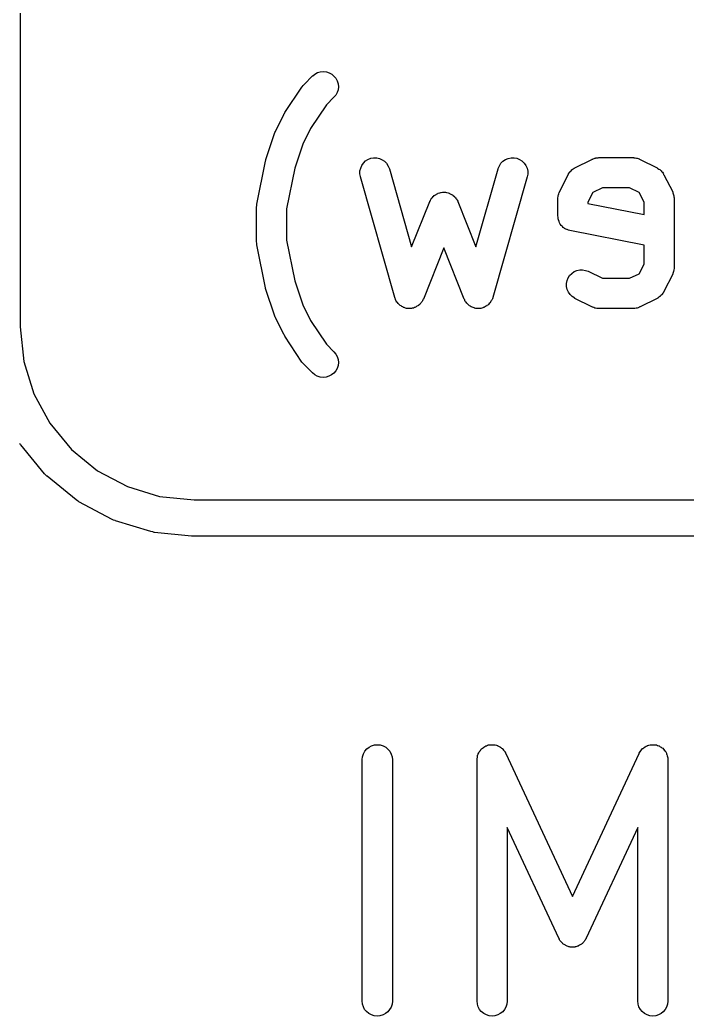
# Model space of a CAD drawing. Extents: x 57 to 139, y -149 to -36.
# Drawn here: x 99.754 to 101.968, y -129.541 to -126.238 of the extents above; entities that cross this region are included whole.
import ezdxf

# ---------------------------------------------------------------- set-up
doc = ezdxf.new("R2010")
doc.units = 0
doc.layers.add('BLACK', color=7, linetype='CONTINUOUS')

msp = doc.modelspace()

# ---------------------------------------------------------------- linework, layer by layer
at = {"layer": 'BLACK', "linetype": 'CONTINUOUS'}
for p, q in [((99.755, -126.118), (99.755, -126.616)), ((100.697, -126.452), (100.725, -126.423)), ((100.725, -126.423), (100.726, -126.423)), ((100.726, -126.423), (100.733, -126.417)), ((100.733, -126.417), (100.742, -126.412)), ((100.742, -126.412), (100.751, -126.41)), ((100.751, -126.41), (100.761, -126.409)), ((100.761, -126.409), (100.771, -126.41)), ((100.771, -126.41), (100.78, -126.413)), ((100.78, -126.413), (100.789, -126.417)), ((100.789, -126.417), (100.796, -126.424)), ((100.796, -126.424), (100.802, -126.431)), ((100.691, -126.459), (100.694, -126.455)), ((100.694, -126.455), (100.697, -126.452)), ((100.802, -126.431), (100.807, -126.44)), ((100.807, -126.44), (100.81, -126.449)), ((100.81, -126.449), (100.811, -126.459)), ((100.633, -126.545), (100.69, -126.46)), ((100.69, -126.46), (100.69, -126.459)), ((100.69, -126.459), (100.69, -126.459)), ((100.69, -126.459), (100.69, -126.459)), ((100.69, -126.459), (100.691, -126.459)), ((100.802, -126.487), (100.796, -126.494)), ((100.807, -126.478), (100.802, -126.487)), ((100.81, -126.469), (100.807, -126.478)), ((100.811, -126.459), (100.81, -126.469)), ((100.771, -126.519), (100.718, -126.598)), ((100.796, -126.494), (100.771, -126.519)), ((100.602, -126.608), (100.63, -126.551)), ((100.63, -126.55), (100.632, -126.548)), ((100.63, -126.551), (100.63, -126.55)), ((100.632, -126.548), (100.633, -126.545)), ((99.755, -126.616), (99.7553, -126.619)), ((99.7553, -126.619), (99.755, -126.622)), ((99.755, -126.622), (99.755, -127.254)), ((100.57, -126.7), (100.599, -126.614)), ((100.599, -126.614), (100.6, -126.611)), ((100.599, -126.614), (100.599, -126.614)), ((100.6, -126.611), (100.602, -126.608)), ((100.718, -126.598), (100.693, -126.649)), ((100.693, -126.649), (100.666, -126.729)), ((100.54, -126.849), (100.569, -126.706)), ((100.569, -126.705), (100.57, -126.703)), ((100.569, -126.706), (100.569, -126.705)), ((100.57, -126.703), (100.57, -126.7)), ((100.885, -126.729), (100.889, -126.72)), ((100.889, -126.72), (100.894, -126.712)), ((100.894, -126.712), (100.901, -126.705)), ((100.901, -126.705), (100.909, -126.7)), ((100.909, -126.7), (100.919, -126.696)), ((100.919, -126.696), (100.928, -126.695)), ((100.928, -126.695), (100.938, -126.695)), ((100.938, -126.695), (100.947, -126.697)), ((100.947, -126.697), (100.956, -126.701)), ((100.956, -126.701), (100.964, -126.706)), ((100.964, -126.706), (100.971, -126.713)), ((100.971, -126.713), (100.976, -126.722)), ((100.976, -126.722), (100.98, -126.731)), ((101.341, -126.73), (101.345, -126.721)), ((101.345, -126.721), (101.35, -126.713)), ((101.35, -126.713), (101.357, -126.706)), ((101.357, -126.706), (101.365, -126.7)), ((101.365, -126.7), (101.374, -126.697)), ((101.374, -126.697), (101.384, -126.695)), ((101.384, -126.695), (101.394, -126.695)), ((101.394, -126.695), (101.403, -126.696)), ((101.403, -126.696), (101.412, -126.7)), ((101.412, -126.7), (101.42, -126.705)), ((101.42, -126.705), (101.427, -126.712)), ((101.427, -126.712), (101.433, -126.72)), ((101.433, -126.72), (101.437, -126.729)), ((101.595, -126.728), (101.652, -126.7)), ((101.652, -126.7), (101.653, -126.699)), ((101.653, -126.699), (101.655, -126.699)), ((101.655, -126.699), (101.656, -126.698)), ((101.656, -126.698), (101.659, -126.697)), ((101.659, -126.697), (101.662, -126.696)), ((101.662, -126.696), (101.664, -126.696)), ((101.664, -126.696), (101.665, -126.695)), ((101.665, -126.695), (101.669, -126.695)), ((101.669, -126.695), (101.672, -126.695)), ((101.672, -126.695), (101.673, -126.695)), ((101.673, -126.695), (101.675, -126.694)), ((101.675, -126.694), (101.789, -126.694)), ((101.789, -126.694), (101.79, -126.694)), ((101.79, -126.694), (101.791, -126.695)), ((101.791, -126.695), (101.793, -126.695)), ((101.793, -126.695), (101.796, -126.695)), ((101.796, -126.695), (101.8, -126.696)), ((101.8, -126.696), (101.801, -126.696)), ((101.801, -126.696), (101.802, -126.696)), ((101.802, -126.696), (101.806, -126.697)), ((101.806, -126.697), (101.809, -126.698)), ((101.809, -126.698), (101.81, -126.699)), ((101.81, -126.699), (101.812, -126.7)), ((101.812, -126.7), (101.869, -126.728)), ((100.666, -126.729), (100.639, -126.864)), ((100.882, -126.738), (100.885, -126.729)), ((100.882, -126.748), (100.882, -126.738)), ((100.884, -126.757), (100.882, -126.748)), ((100.98, -126.731), (101.054, -126.99)), ((101.267, -126.99), (101.341, -126.731)), ((101.341, -126.731), (101.341, -126.73)), ((101.437, -126.729), (101.439, -126.739)), ((101.439, -126.749), (101.437, -126.758)), ((101.439, -126.739), (101.439, -126.749)), ((101.544, -126.808), (101.573, -126.751)), ((101.573, -126.75), (101.574, -126.749)), ((101.573, -126.751), (101.573, -126.75)), ((101.574, -126.748), (101.577, -126.745)), ((101.574, -126.749), (101.574, -126.748)), ((101.577, -126.745), (101.579, -126.742)), ((101.579, -126.741), (101.58, -126.74)), ((101.579, -126.742), (101.579, -126.741)), ((101.58, -126.74), (101.583, -126.738)), ((101.583, -126.738), (101.585, -126.735)), ((101.585, -126.735), (101.586, -126.734)), ((101.586, -126.734), (101.587, -126.733)), ((101.587, -126.733), (101.59, -126.731)), ((101.59, -126.731), (101.593, -126.729)), ((101.593, -126.729), (101.594, -126.729)), ((101.594, -126.729), (101.595, -126.728)), ((101.869, -126.728), (101.869, -126.729)), ((101.869, -126.729), (101.87, -126.729)), ((101.87, -126.729), (101.871, -126.73)), ((101.871, -126.73), (101.874, -126.732)), ((101.874, -126.732), (101.877, -126.734)), ((101.877, -126.734), (101.878, -126.735)), ((101.878, -126.735), (101.879, -126.735)), ((101.879, -126.735), (101.882, -126.738)), ((101.882, -126.738), (101.884, -126.741)), ((101.884, -126.741), (101.885, -126.742)), ((101.885, -126.742), (101.886, -126.742)), ((101.886, -126.742), (101.888, -126.746)), ((101.888, -126.746), (101.89, -126.749)), ((101.89, -126.749), (101.89, -126.75)), ((101.89, -126.75), (101.891, -126.751)), ((101.891, -126.751), (101.92, -126.808)), ((100.884, -126.758), (100.884, -126.757)), ((100.998, -127.158), (100.884, -126.758)), ((101.437, -126.758), (101.323, -127.158)), ((101.126, -126.823), (101.129, -126.82)), ((101.129, -126.82), (101.133, -126.817)), ((101.133, -126.817), (101.133, -126.817)), ((101.133, -126.817), (101.134, -126.817)), ((101.134, -126.817), (101.137, -126.815)), ((101.137, -126.815), (101.141, -126.813)), ((101.141, -126.813), (101.142, -126.812)), ((101.142, -126.812), (101.147, -126.811)), ((101.142, -126.812), (101.142, -126.812)), ((101.147, -126.811), (101.151, -126.81)), ((101.151, -126.81), (101.151, -126.81)), ((101.151, -126.81), (101.152, -126.81)), ((101.152, -126.81), (101.156, -126.809)), ((101.156, -126.809), (101.16, -126.809)), ((101.16, -126.809), (101.161, -126.809)), ((101.161, -126.809), (101.161, -126.809)), ((101.161, -126.809), (101.166, -126.809)), ((101.166, -126.809), (101.17, -126.81)), ((101.17, -126.81), (101.171, -126.81)), ((101.171, -126.81), (101.171, -126.81)), ((101.171, -126.81), (101.175, -126.811)), ((101.175, -126.811), (101.179, -126.812)), ((101.179, -126.812), (101.18, -126.813)), ((101.18, -126.813), (101.18, -126.813)), ((101.18, -126.813), (101.184, -126.815)), ((101.184, -126.815), (101.188, -126.817)), ((101.188, -126.817), (101.189, -126.817)), ((101.189, -126.817), (101.189, -126.818)), ((101.189, -126.818), (101.192, -126.82)), ((101.192, -126.82), (101.196, -126.823)), ((101.54, -126.82), (101.541, -126.818)), ((101.54, -126.823), (101.54, -126.82)), ((101.541, -126.817), (101.542, -126.814)), ((101.541, -126.818), (101.541, -126.817)), ((101.542, -126.814), (101.543, -126.81)), ((101.543, -126.81), (101.544, -126.809)), ((101.544, -126.809), (101.544, -126.808)), ((101.655, -126.81), (101.639, -126.842)), ((101.687, -126.794), (101.655, -126.81)), ((101.777, -126.794), (101.687, -126.794)), ((101.809, -126.81), (101.777, -126.794)), ((101.825, -126.842), (101.809, -126.81)), ((101.92, -126.808), (101.92, -126.808)), ((101.92, -126.808), (101.92, -126.81)), ((101.92, -126.81), (101.921, -126.811)), ((101.921, -126.811), (101.922, -126.814)), ((101.922, -126.814), (101.923, -126.818)), ((101.923, -126.818), (101.923, -126.819)), ((101.923, -126.819), (101.924, -126.82)), ((101.924, -126.82), (101.924, -126.824)), ((100.539, -126.858), (100.54, -126.853)), ((100.54, -126.853), (100.54, -126.849)), ((101.054, -126.99), (101.114, -126.84)), ((101.114, -126.84), (101.114, -126.839)), ((101.114, -126.839), (101.115, -126.839)), ((101.115, -126.839), (101.117, -126.835)), ((101.115, -126.839), (101.115, -126.839)), ((101.117, -126.835), (101.119, -126.831)), ((101.119, -126.831), (101.119, -126.83)), ((101.119, -126.83), (101.12, -126.83)), ((101.12, -126.83), (101.122, -126.827)), ((101.122, -126.827), (101.125, -126.823)), ((101.125, -126.823), (101.126, -126.823)), ((101.126, -126.823), (101.126, -126.823)), ((101.196, -126.823), (101.196, -126.824)), ((101.196, -126.824), (101.196, -126.824)), ((101.196, -126.824), (101.199, -126.827)), ((101.199, -126.827), (101.202, -126.831)), ((101.202, -126.831), (101.202, -126.831)), ((101.202, -126.831), (101.203, -126.831)), ((101.203, -126.831), (101.205, -126.835)), ((101.205, -126.835), (101.207, -126.839)), ((101.207, -126.839), (101.207, -126.84)), ((101.207, -126.84), (101.207, -126.84)), ((101.207, -126.84), (101.267, -126.99)), ((101.539, -126.827), (101.54, -126.823)), ((101.539, -126.828), (101.539, -126.827)), ((101.539, -126.829), (101.539, -126.828)), ((101.539, -126.83), (101.539, -126.829)), ((101.539, -126.887), (101.539, -126.83)), ((101.639, -126.842), (101.639, -126.846)), ((101.639, -126.846), (101.825, -126.883)), ((101.825, -126.883), (101.825, -126.842)), ((101.924, -126.824), (101.925, -126.827)), ((101.925, -126.827), (101.925, -126.829)), ((101.925, -126.829), (101.925, -126.83)), ((101.925, -126.83), (101.925, -127.059)), ((100.539, -126.859), (100.539, -126.858)), ((100.539, -126.973), (100.539, -126.859)), ((100.539, -126.859), (100.539, -126.859)), ((100.539, -126.859), (100.539, -126.859)), ((100.539, -126.859), (100.539, -126.859)), ((100.639, -126.864), (100.639, -126.968)), ((101.54, -126.892), (101.539, -126.887)), ((101.54, -126.897), (101.54, -126.892)), ((101.541, -126.901), (101.54, -126.897)), ((101.54, -126.897), (101.54, -126.897)), ((101.54, -126.897), (101.54, -126.897)), ((101.543, -126.906), (101.541, -126.901)), ((101.545, -126.91), (101.543, -126.906)), ((101.543, -126.906), (101.543, -126.906)), ((101.543, -126.906), (101.543, -126.906)), ((101.547, -126.915), (101.545, -126.91)), ((101.55, -126.919), (101.547, -126.915)), ((101.547, -126.915), (101.547, -126.915)), ((101.547, -126.915), (101.547, -126.915)), ((101.553, -126.922), (101.55, -126.919)), ((101.554, -126.922), (101.553, -126.922)), ((101.554, -126.923), (101.554, -126.922)), ((101.557, -126.926), (101.554, -126.923)), ((101.561, -126.928), (101.557, -126.926)), ((101.561, -126.929), (101.561, -126.928)), ((101.565, -126.931), (101.561, -126.929)), ((101.561, -126.929), (101.561, -126.929)), ((101.569, -126.933), (101.565, -126.931)), ((101.57, -126.933), (101.569, -126.933)), ((101.574, -126.935), (101.57, -126.933)), ((101.57, -126.933), (101.57, -126.933)), ((101.579, -126.936), (101.574, -126.935)), ((101.825, -126.985), (101.579, -126.936)), ((101.579, -126.936), (101.579, -126.936)), ((101.579, -126.936), (101.579, -126.936)), ((101.579, -126.936), (101.579, -126.936)), ((101.579, -126.936), (101.579, -126.936)), ((100.54, -126.978), (100.539, -126.973)), ((100.54, -126.982), (100.54, -126.978)), ((100.54, -126.983), (100.54, -126.982)), ((100.569, -127.126), (100.54, -126.983)), ((100.54, -126.983), (100.54, -126.983)), ((100.54, -126.983), (100.54, -126.983)), ((100.54, -126.983), (100.54, -126.983)), ((100.639, -126.968), (100.666, -127.103)), ((101.825, -127.047), (101.825, -126.985)), ((101.161, -126.993), (101.093, -127.163)), ((101.228, -127.163), (101.161, -126.993)), ((101.809, -127.079), (101.825, -127.047)), ((101.573, -127.093), (101.578, -127.085)), ((101.578, -127.085), (101.585, -127.078)), ((101.585, -127.078), (101.593, -127.072)), ((101.593, -127.072), (101.602, -127.068)), ((101.602, -127.068), (101.612, -127.066)), ((101.612, -127.066), (101.621, -127.066)), ((101.621, -127.066), (101.631, -127.068)), ((101.631, -127.068), (101.64, -127.071)), ((101.64, -127.071), (101.687, -127.094)), ((101.777, -127.094), (101.809, -127.079)), ((101.92, -127.081), (101.891, -127.138)), ((101.921, -127.078), (101.92, -127.08)), ((101.92, -127.08), (101.92, -127.081)), ((101.922, -127.075), (101.921, -127.078)), ((101.923, -127.072), (101.922, -127.075)), ((101.924, -127.069), (101.923, -127.071)), ((101.923, -127.071), (101.923, -127.072)), ((101.925, -127.062), (101.924, -127.066)), ((101.924, -127.066), (101.924, -127.069)), ((101.925, -127.059), (101.925, -127.059)), ((101.925, -127.059), (101.925, -127.061)), ((101.925, -127.061), (101.925, -127.062)), ((100.666, -127.103), (100.693, -127.182)), ((101.568, -127.112), (101.57, -127.102)), ((101.568, -127.122), (101.568, -127.112)), ((101.57, -127.102), (101.573, -127.093)), ((101.687, -127.094), (101.777, -127.094)), ((100.569, -127.128), (100.569, -127.126)), ((100.57, -127.131), (100.569, -127.128)), ((100.57, -127.132), (100.57, -127.131)), ((100.599, -127.217), (100.57, -127.132)), ((101.57, -127.131), (101.568, -127.122)), ((101.574, -127.14), (101.57, -127.131)), ((101.58, -127.148), (101.574, -127.14)), ((101.587, -127.155), (101.58, -127.148)), ((101.881, -127.151), (101.879, -127.154)), ((101.884, -127.149), (101.881, -127.151)), ((101.885, -127.148), (101.884, -127.149)), ((101.887, -127.144), (101.885, -127.147)), ((101.885, -127.147), (101.885, -127.148)), ((101.89, -127.141), (101.887, -127.144)), ((101.891, -127.139), (101.89, -127.14)), ((101.89, -127.14), (101.89, -127.141)), ((101.891, -127.138), (101.891, -127.139)), ((100.693, -127.182), (100.718, -127.234)), ((100.999, -127.161), (100.998, -127.158)), ((101, -127.164), (100.999, -127.161)), ((101.001, -127.166), (101, -127.164)), ((101.002, -127.167), (101.001, -127.166)), ((101.003, -127.17), (101.002, -127.167)), ((101.005, -127.173), (101.003, -127.17)), ((101.006, -127.174), (101.005, -127.173)), ((101.007, -127.175), (101.006, -127.174)), ((101.009, -127.178), (101.007, -127.175)), ((101.011, -127.18), (101.009, -127.178)), ((101.013, -127.181), (101.011, -127.18)), ((101.014, -127.182), (101.013, -127.181)), ((101.016, -127.184), (101.014, -127.182)), ((101.019, -127.186), (101.016, -127.184)), ((101.077, -127.184), (101.076, -127.185)), ((101.079, -127.182), (101.077, -127.184)), ((101.082, -127.18), (101.079, -127.182)), ((101.083, -127.178), (101.082, -127.18)), ((101.084, -127.177), (101.083, -127.178)), ((101.086, -127.175), (101.084, -127.177)), ((101.088, -127.172), (101.086, -127.175)), ((101.089, -127.171), (101.088, -127.172)), ((101.09, -127.169), (101.089, -127.171)), ((101.091, -127.166), (101.09, -127.169)), ((101.092, -127.164), (101.091, -127.166)), ((101.093, -127.163), (101.092, -127.164)), ((101.23, -127.166), (101.228, -127.163)), ((101.231, -127.169), (101.23, -127.166)), ((101.232, -127.17), (101.231, -127.169)), ((101.233, -127.172), (101.232, -127.17)), ((101.235, -127.174), (101.233, -127.172)), ((101.237, -127.177), (101.235, -127.174)), ((101.238, -127.178), (101.237, -127.177)), ((101.239, -127.179), (101.238, -127.178)), ((101.241, -127.181), (101.239, -127.179)), ((101.244, -127.183), (101.241, -127.181)), ((101.245, -127.184), (101.244, -127.183)), ((101.246, -127.186), (101.245, -127.184)), ((101.307, -127.183), (101.304, -127.185)), ((101.308, -127.182), (101.307, -127.183)), ((101.309, -127.181), (101.308, -127.182)), ((101.311, -127.178), (101.309, -127.181)), ((101.314, -127.176), (101.311, -127.178)), ((101.315, -127.174), (101.314, -127.176)), ((101.316, -127.173), (101.315, -127.174)), ((101.317, -127.17), (101.316, -127.173)), ((101.319, -127.168), (101.317, -127.17)), ((101.32, -127.166), (101.319, -127.168)), ((101.321, -127.165), (101.32, -127.166)), ((101.322, -127.162), (101.321, -127.165)), ((101.323, -127.159), (101.322, -127.162)), ((101.323, -127.158), (101.323, -127.159)), ((101.595, -127.16), (101.587, -127.155)), ((101.595, -127.161), (101.595, -127.16)), ((101.652, -127.189), (101.595, -127.161)), ((101.869, -127.161), (101.812, -127.189)), ((101.87, -127.16), (101.869, -127.161)), ((101.871, -127.16), (101.87, -127.16)), ((101.874, -127.157), (101.871, -127.16)), ((101.877, -127.155), (101.874, -127.157)), ((101.878, -127.155), (101.877, -127.155)), ((101.879, -127.154), (101.878, -127.155)), ((100.6, -127.22), (100.599, -127.217)), ((101.02, -127.187), (101.019, -127.186)), ((101.022, -127.188), (101.02, -127.187)), ((101.025, -127.189), (101.022, -127.188)), ((101.027, -127.191), (101.025, -127.189)), ((101.029, -127.191), (101.027, -127.191)), ((101.031, -127.192), (101.029, -127.191)), ((101.034, -127.193), (101.031, -127.192)), ((101.037, -127.194), (101.034, -127.193)), ((101.039, -127.194), (101.037, -127.194)), ((101.04, -127.194), (101.039, -127.194)), ((101.043, -127.194), (101.04, -127.194)), ((101.046, -127.194), (101.043, -127.194)), ((101.048, -127.194), (101.046, -127.194)), ((101.05, -127.194), (101.048, -127.194)), ((101.053, -127.194), (101.05, -127.194)), ((101.056, -127.193), (101.053, -127.194)), ((101.058, -127.193), (101.056, -127.193)), ((101.06, -127.193), (101.058, -127.193)), ((101.063, -127.191), (101.06, -127.193)), ((101.065, -127.191), (101.063, -127.191)), ((101.067, -127.19), (101.065, -127.191)), ((101.069, -127.189), (101.067, -127.19)), ((101.071, -127.187), (101.069, -127.189)), ((101.074, -127.186), (101.071, -127.187)), ((101.076, -127.185), (101.074, -127.186)), ((101.249, -127.187), (101.246, -127.186)), ((101.252, -127.189), (101.249, -127.187)), ((101.253, -127.189), (101.252, -127.189)), ((101.255, -127.19), (101.253, -127.189)), ((101.258, -127.191), (101.255, -127.19)), ((101.261, -127.192), (101.258, -127.191)), ((101.263, -127.193), (101.261, -127.192)), ((101.264, -127.193), (101.263, -127.193)), ((101.267, -127.194), (101.264, -127.193)), ((101.27, -127.194), (101.267, -127.194)), ((101.272, -127.194), (101.27, -127.194)), ((101.274, -127.194), (101.272, -127.194)), ((101.277, -127.194), (101.274, -127.194)), ((101.28, -127.194), (101.277, -127.194)), ((101.282, -127.194), (101.28, -127.194)), ((101.284, -127.194), (101.282, -127.194)), ((101.287, -127.193), (101.284, -127.194)), ((101.29, -127.192), (101.287, -127.193)), ((101.291, -127.191), (101.29, -127.192)), ((101.293, -127.191), (101.291, -127.191)), ((101.296, -127.19), (101.293, -127.191)), ((101.299, -127.188), (101.296, -127.19)), ((101.3, -127.187), (101.299, -127.188)), ((101.302, -127.187), (101.3, -127.187)), ((101.304, -127.185), (101.302, -127.187)), ((101.654, -127.19), (101.652, -127.189)), ((101.655, -127.19), (101.654, -127.19)), ((101.658, -127.191), (101.655, -127.19)), ((101.662, -127.193), (101.658, -127.191)), ((101.663, -127.193), (101.662, -127.193)), ((101.664, -127.193), (101.663, -127.193)), ((101.668, -127.194), (101.664, -127.193)), ((101.671, -127.194), (101.668, -127.194)), ((101.673, -127.194), (101.671, -127.194)), ((101.674, -127.194), (101.673, -127.194)), ((101.675, -127.194), (101.674, -127.194)), ((101.789, -127.194), (101.675, -127.194)), ((101.791, -127.194), (101.789, -127.194)), ((101.792, -127.194), (101.791, -127.194)), ((101.795, -127.194), (101.792, -127.194)), ((101.799, -127.193), (101.795, -127.194)), ((101.8, -127.193), (101.799, -127.193)), ((101.802, -127.193), (101.8, -127.193)), ((101.805, -127.192), (101.802, -127.193)), ((101.808, -127.191), (101.805, -127.192)), ((101.809, -127.19), (101.808, -127.191)), ((101.811, -127.189), (101.809, -127.19)), ((101.812, -127.189), (101.811, -127.189)), ((100.601, -127.223), (100.6, -127.22)), ((100.602, -127.224), (100.601, -127.223)), ((100.63, -127.281), (100.602, -127.224)), ((100.718, -127.234), (100.771, -127.313)), ((99.755, -127.254), (99.755, -127.255)), ((99.755, -127.255), (99.767, -127.37)), ((100.632, -127.283), (100.63, -127.281)), ((100.633, -127.286), (100.632, -127.283)), ((100.69, -127.372), (100.633, -127.286)), ((100.633, -127.286), (100.633, -127.286)), ((100.771, -127.313), (100.796, -127.338)), ((100.796, -127.338), (100.796, -127.338)), ((100.796, -127.338), (100.803, -127.346)), ((100.803, -127.346), (100.807, -127.354)), ((99.767, -127.37), (99.8002, -127.477)), ((100.693, -127.376), (100.69, -127.372)), ((100.696, -127.379), (100.693, -127.376)), ((100.697, -127.38), (100.696, -127.379)), ((100.725, -127.408), (100.697, -127.38)), ((100.697, -127.38), (100.697, -127.38)), ((100.697, -127.38), (100.697, -127.38)), ((100.697, -127.38), (100.697, -127.38)), ((100.807, -127.354), (100.81, -127.364)), ((100.81, -127.364), (100.811, -127.374)), ((100.811, -127.374), (100.81, -127.383)), ((100.733, -127.415), (100.725, -127.408)), ((100.741, -127.419), (100.733, -127.415)), ((100.788, -127.415), (100.779, -127.419)), ((100.796, -127.409), (100.788, -127.415)), ((100.802, -127.401), (100.796, -127.409)), ((100.807, -127.393), (100.802, -127.401)), ((100.81, -127.383), (100.807, -127.393)), ((100.751, -127.422), (100.741, -127.419)), ((100.76, -127.423), (100.751, -127.422)), ((100.77, -127.422), (100.76, -127.423)), ((100.779, -127.419), (100.77, -127.422)), ((99.8002, -127.477), (99.8535, -127.575)), ((99.8535, -127.575), (99.925, -127.662)), ((99.7568, -127.647), (99.7538, -127.642)), ((99.7573, -127.647), (99.7568, -127.647)), ((99.8363, -127.743), (99.7573, -127.647)), ((99.925, -127.662), (100.012, -127.733)), ((99.8402, -127.747), (99.8363, -127.743)), ((100.012, -127.733), (100.111, -127.785)), ((99.844, -127.751), (99.8402, -127.747)), ((99.8446, -127.751), (99.844, -127.751)), ((99.9407, -127.829), (99.8446, -127.751)), ((100.111, -127.785), (100.218, -127.818)), ((99.9452, -127.832), (99.9407, -127.829)), ((99.9497, -127.835), (99.9452, -127.832)), ((99.9504, -127.836), (99.9497, -127.835)), ((100.06, -127.894), (99.9504, -127.836)), ((100.218, -127.818), (100.333, -127.829)), ((100.333, -127.829), (106.553, -127.829)), ((100.065, -127.896), (100.06, -127.894)), ((100.07, -127.898), (100.065, -127.896)), ((100.071, -127.899), (100.07, -127.898)), ((100.189, -127.934), (100.071, -127.899)), ((100.195, -127.935), (100.189, -127.934)), ((100.2, -127.937), (100.195, -127.935)), ((100.201, -127.937), (100.2, -127.937)), ((100.324, -127.949), (100.201, -127.937)), ((100.324, -127.949), (100.324, -127.949)), ((100.327, -127.949), (100.324, -127.949)), ((106.556, -127.949), (100.327, -127.949)), ((100.891, -128.681), (100.894, -128.671)), ((100.894, -128.671), (100.899, -128.663)), ((100.899, -128.663), (100.905, -128.655)), ((100.905, -128.655), (100.913, -128.649)), ((100.913, -128.649), (100.921, -128.645)), ((100.921, -128.645), (100.931, -128.642)), ((100.931, -128.642), (100.94, -128.641)), ((100.94, -128.641), (100.95, -128.642)), ((100.95, -128.642), (100.959, -128.645)), ((100.959, -128.645), (100.968, -128.649)), ((100.968, -128.649), (100.975, -128.656)), ((100.975, -128.656), (100.982, -128.663)), ((100.982, -128.663), (100.986, -128.672)), ((101.275, -128.671), (101.277, -128.668)), ((101.275, -128.672), (101.275, -128.671)), ((101.277, -128.668), (101.278, -128.665)), ((101.278, -128.665), (101.279, -128.664)), ((101.279, -128.664), (101.28, -128.663)), ((101.28, -128.663), (101.282, -128.66)), ((101.282, -128.66), (101.284, -128.657)), ((101.284, -128.657), (101.285, -128.656)), ((101.285, -128.656), (101.286, -128.655)), ((101.286, -128.655), (101.289, -128.653)), ((101.289, -128.653), (101.292, -128.65)), ((101.292, -128.65), (101.293, -128.65)), ((101.293, -128.65), (101.294, -128.649)), ((101.294, -128.649), (101.297, -128.647)), ((101.297, -128.647), (101.3, -128.645)), ((101.3, -128.645), (101.301, -128.645)), ((101.301, -128.645), (101.302, -128.645)), ((101.302, -128.645), (101.306, -128.643)), ((101.306, -128.643), (101.309, -128.642)), ((101.309, -128.642), (101.31, -128.642)), ((101.31, -128.642), (101.312, -128.642)), ((101.312, -128.642), (101.315, -128.641)), ((101.315, -128.641), (101.319, -128.641)), ((101.319, -128.641), (101.32, -128.641)), ((101.32, -128.641), (101.321, -128.641)), ((101.321, -128.641), (101.325, -128.641)), ((101.325, -128.641), (101.329, -128.642)), ((101.329, -128.642), (101.33, -128.642)), ((101.33, -128.642), (101.331, -128.642)), ((101.331, -128.642), (101.335, -128.643)), ((101.335, -128.643), (101.338, -128.644)), ((101.338, -128.644), (101.339, -128.644)), ((101.339, -128.644), (101.34, -128.645)), ((101.34, -128.645), (101.344, -128.647)), ((101.344, -128.647), (101.347, -128.648)), ((101.347, -128.648), (101.348, -128.649)), ((101.348, -128.649), (101.349, -128.649)), ((101.349, -128.649), (101.352, -128.652)), ((101.352, -128.652), (101.355, -128.654)), ((101.355, -128.654), (101.355, -128.655)), ((101.355, -128.655), (101.356, -128.656)), ((101.356, -128.656), (101.359, -128.659)), ((101.359, -128.659), (101.361, -128.661)), ((101.361, -128.661), (101.362, -128.662)), ((101.362, -128.662), (101.363, -128.663)), ((101.363, -128.663), (101.364, -128.667)), ((101.364, -128.667), (101.366, -128.67)), ((101.366, -128.67), (101.588, -129.144)), ((101.588, -129.144), (101.809, -128.67)), ((101.809, -128.669), (101.811, -128.666)), ((101.809, -128.67), (101.809, -128.669)), ((101.811, -128.666), (101.813, -128.663)), ((101.813, -128.663), (101.814, -128.662)), ((101.814, -128.661), (101.817, -128.658)), ((101.814, -128.662), (101.814, -128.661)), ((101.817, -128.658), (101.819, -128.655)), ((101.819, -128.655), (101.82, -128.654)), ((101.82, -128.654), (101.821, -128.654)), ((101.821, -128.654), (101.824, -128.651)), ((101.824, -128.651), (101.827, -128.649)), ((101.827, -128.649), (101.828, -128.649)), ((101.828, -128.649), (101.829, -128.648)), ((101.829, -128.648), (101.832, -128.646)), ((101.832, -128.646), (101.835, -128.645)), ((101.835, -128.645), (101.837, -128.644)), ((101.837, -128.644), (101.838, -128.644)), ((101.838, -128.644), (101.841, -128.643)), ((101.841, -128.643), (101.845, -128.642)), ((101.845, -128.642), (101.846, -128.642)), ((101.846, -128.642), (101.847, -128.641)), ((101.847, -128.641), (101.851, -128.641)), ((101.851, -128.641), (101.855, -128.641)), ((101.855, -128.641), (101.856, -128.641)), ((101.856, -128.641), (101.857, -128.641)), ((101.857, -128.641), (101.861, -128.642)), ((101.861, -128.642), (101.864, -128.642)), ((101.864, -128.642), (101.865, -128.642)), ((101.865, -128.642), (101.866, -128.642)), ((101.866, -128.642), (101.87, -128.644)), ((101.87, -128.644), (101.874, -128.645)), ((101.874, -128.645), (101.875, -128.645)), ((101.875, -128.645), (101.876, -128.646)), ((101.876, -128.646), (101.879, -128.648)), ((101.879, -128.648), (101.882, -128.649)), ((101.882, -128.649), (101.883, -128.65)), ((101.883, -128.65), (101.884, -128.651)), ((101.884, -128.651), (101.887, -128.653)), ((101.887, -128.653), (101.89, -128.656)), ((101.89, -128.656), (101.89, -128.657)), ((101.89, -128.657), (101.891, -128.657)), ((101.891, -128.657), (101.893, -128.66)), ((101.893, -128.66), (101.896, -128.663)), ((101.896, -128.663), (101.896, -128.664)), ((101.896, -128.664), (101.897, -128.665)), ((101.897, -128.665), (101.899, -128.669)), ((101.899, -128.669), (101.9, -128.672)), ((100.89, -128.69), (100.891, -128.681)), ((100.89, -128.691), (100.89, -128.69)), ((100.89, -129.491), (100.89, -128.691)), ((100.986, -128.672), (100.989, -128.681)), ((100.989, -128.681), (100.99, -128.691)), ((100.99, -128.691), (100.99, -129.491)), ((101.271, -128.686), (101.272, -128.683)), ((101.271, -128.69), (101.271, -128.686)), ((101.271, -128.691), (101.271, -128.69)), ((101.271, -129.491), (101.271, -128.691)), ((101.272, -128.681), (101.273, -128.677)), ((101.272, -128.682), (101.272, -128.681)), ((101.272, -128.683), (101.272, -128.682)), ((101.273, -128.677), (101.274, -128.673)), ((101.274, -128.673), (101.275, -128.672)), ((101.9, -128.672), (101.901, -128.673)), ((101.901, -128.673), (101.901, -128.674)), ((101.901, -128.674), (101.902, -128.678)), ((101.902, -128.678), (101.903, -128.681)), ((101.903, -128.681), (101.903, -128.682)), ((101.903, -128.682), (101.904, -128.683)), ((101.904, -128.683), (101.904, -128.687)), ((101.904, -128.687), (101.904, -128.691)), ((101.904, -128.691), (101.904, -129.491)), ((101.542, -129.283), (101.371, -128.916)), ((101.371, -128.916), (101.371, -129.491)), ((101.804, -128.916), (101.633, -129.283)), ((101.804, -129.491), (101.804, -128.916)), ((101.544, -129.286), (101.542, -129.283)), ((101.545, -129.288), (101.544, -129.286)), ((101.546, -129.29), (101.545, -129.288)), ((101.547, -129.292), (101.546, -129.29)), ((101.549, -129.294), (101.547, -129.292)), ((101.551, -129.296), (101.549, -129.294)), ((101.552, -129.297), (101.551, -129.296)), ((101.554, -129.299), (101.552, -129.297)), ((101.622, -129.298), (101.621, -129.3)), ((101.624, -129.296), (101.622, -129.298)), ((101.626, -129.294), (101.624, -129.296)), ((101.627, -129.292), (101.626, -129.294)), ((101.629, -129.29), (101.627, -129.292)), ((101.63, -129.289), (101.629, -129.29)), ((101.631, -129.286), (101.63, -129.289)), ((101.633, -129.284), (101.631, -129.286)), ((101.633, -129.283), (101.633, -129.284)), ((101.556, -129.301), (101.554, -129.299)), ((101.558, -129.302), (101.556, -129.301)), ((101.56, -129.304), (101.558, -129.302)), ((101.562, -129.305), (101.56, -129.304)), ((101.564, -129.306), (101.562, -129.305)), ((101.566, -129.307), (101.564, -129.306)), ((101.568, -129.308), (101.566, -129.307)), ((101.57, -129.309), (101.568, -129.308)), ((101.573, -129.31), (101.57, -129.309)), ((101.575, -129.311), (101.573, -129.31)), ((101.578, -129.311), (101.575, -129.311)), ((101.58, -129.312), (101.578, -129.311)), ((101.582, -129.312), (101.58, -129.312)), ((101.585, -129.312), (101.582, -129.312)), ((101.587, -129.312), (101.585, -129.312)), ((101.589, -129.312), (101.587, -129.312)), ((101.592, -129.312), (101.589, -129.312)), ((101.595, -129.312), (101.592, -129.312)), ((101.597, -129.311), (101.595, -129.312)), ((101.599, -129.311), (101.597, -129.311)), ((101.602, -129.31), (101.599, -129.311)), ((101.604, -129.309), (101.602, -129.31)), ((101.606, -129.309), (101.604, -129.309)), ((101.608, -129.308), (101.606, -129.309)), ((101.611, -129.306), (101.608, -129.308)), ((101.613, -129.305), (101.611, -129.306)), ((101.615, -129.304), (101.613, -129.305)), ((101.617, -129.303), (101.615, -129.304)), ((101.619, -129.301), (101.617, -129.303)), ((101.621, -129.3), (101.619, -129.301)), ((100.891, -129.501), (100.89, -129.491)), ((100.99, -129.492), (100.989, -129.501)), ((100.99, -129.491), (100.99, -129.492)), ((101.272, -129.501), (101.271, -129.491)), ((101.371, -129.492), (101.37, -129.501)), ((101.371, -129.491), (101.371, -129.492)), ((101.805, -129.501), (101.804, -129.491)), ((101.904, -129.492), (101.903, -129.501)), ((101.904, -129.491), (101.904, -129.492)), ((100.894, -129.51), (100.891, -129.501)), ((100.898, -129.519), (100.894, -129.51)), ((100.904, -129.526), (100.898, -129.519)), ((100.912, -129.532), (100.904, -129.526)), ((100.975, -129.527), (100.967, -129.533)), ((100.981, -129.519), (100.975, -129.527)), ((100.986, -129.511), (100.981, -129.519)), ((100.989, -129.501), (100.986, -129.511)), ((101.275, -129.51), (101.272, -129.501)), ((101.279, -129.519), (101.275, -129.51)), ((101.285, -129.526), (101.279, -129.519)), ((101.293, -129.532), (101.285, -129.526)), ((101.356, -129.527), (101.348, -129.533)), ((101.362, -129.519), (101.356, -129.527)), ((101.367, -129.511), (101.362, -129.519)), ((101.37, -129.501), (101.367, -129.511)), ((101.808, -129.51), (101.805, -129.501)), ((101.813, -129.519), (101.808, -129.51)), ((101.819, -129.526), (101.813, -129.519)), ((101.826, -129.532), (101.819, -129.526)), ((101.889, -129.527), (101.882, -129.533)), ((101.895, -129.519), (101.889, -129.527)), ((101.9, -129.511), (101.895, -129.519)), ((101.903, -129.501), (101.9, -129.511)), ((100.921, -129.537), (100.912, -129.532)), ((100.93, -129.54), (100.921, -129.537)), ((100.94, -129.541), (100.93, -129.54)), ((100.949, -129.54), (100.94, -129.541)), ((100.959, -129.537), (100.949, -129.54)), ((100.967, -129.533), (100.959, -129.537)), ((101.302, -129.537), (101.293, -129.532)), ((101.311, -129.54), (101.302, -129.537)), ((101.321, -129.541), (101.311, -129.54)), ((101.33, -129.54), (101.321, -129.541)), ((101.34, -129.537), (101.33, -129.54)), ((101.348, -129.533), (101.34, -129.537)), ((101.835, -129.537), (101.826, -129.532)), ((101.844, -129.54), (101.835, -129.537)), ((101.854, -129.541), (101.844, -129.54)), ((101.864, -129.54), (101.854, -129.541)), ((101.873, -129.537), (101.864, -129.54)), ((101.882, -129.533), (101.873, -129.537))]:
    msp.add_line(p, q, dxfattribs=at)

doc.saveas('drawing.dxf')
